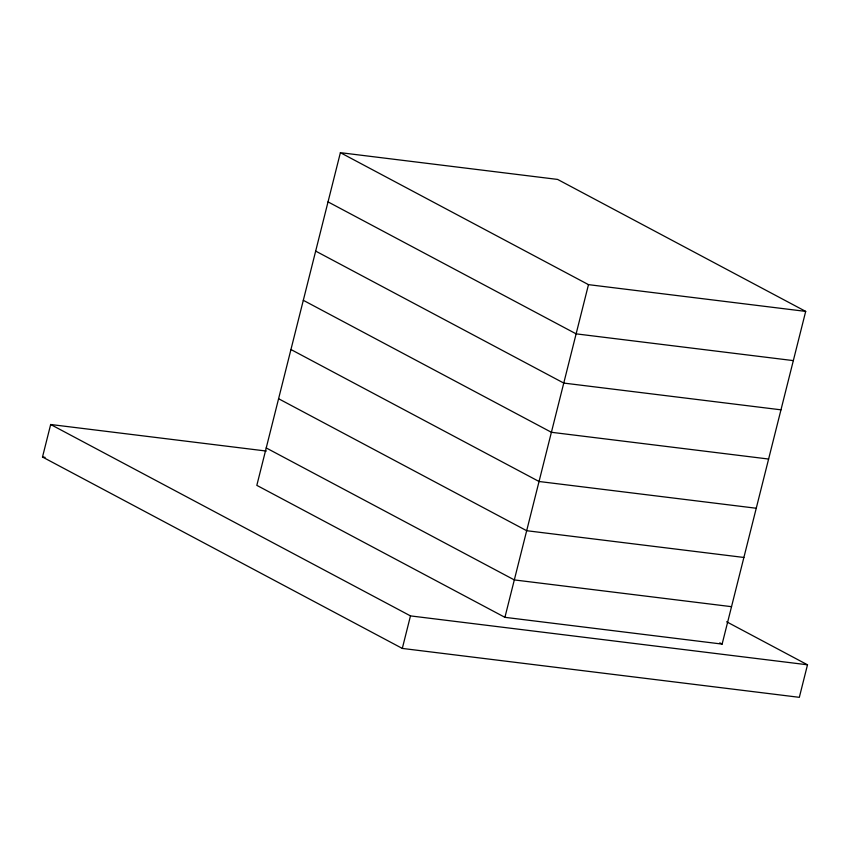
<?xml version="1.0" encoding="UTF-8"?>
<svg xmlns="http://www.w3.org/2000/svg" width="850" height="850" viewBox="0 0 850 850"><rect width="100%" height="100%" fill="white"/><g stroke="black" fill="none" stroke-linecap="round" stroke-linejoin="round"><path stroke-width="1.27" d="M726.633 621.786L807.5 664.796L799.329 697.329L402.305 648.423L42.5 457.024L50.671 424.501L266.273 451.053M340.393 152.671L256.827 485.361L504.921 617.334L722.128 644.098L805.694 311.397L557.6 179.424L340.393 152.671L588.487 284.644L805.694 311.397M402.305 648.423L410.476 615.899L50.671 424.501M504.921 617.334L588.487 284.644M793.337 360.612L576.13 333.859L328.026 201.886M780.969 409.828L563.763 383.074L315.669 251.09M768.612 459.043L551.406 432.289L303.301 300.305M756.245 508.247L539.049 481.493L290.944 349.52M42.5 457.024L45.124 457.353M743.888 557.462L526.681 530.708L278.587 398.724M731.531 606.677L514.324 579.923L266.22 447.939M410.476 615.899L807.5 664.796M719.791 642.844L722.128 644.098"/></g></svg>
